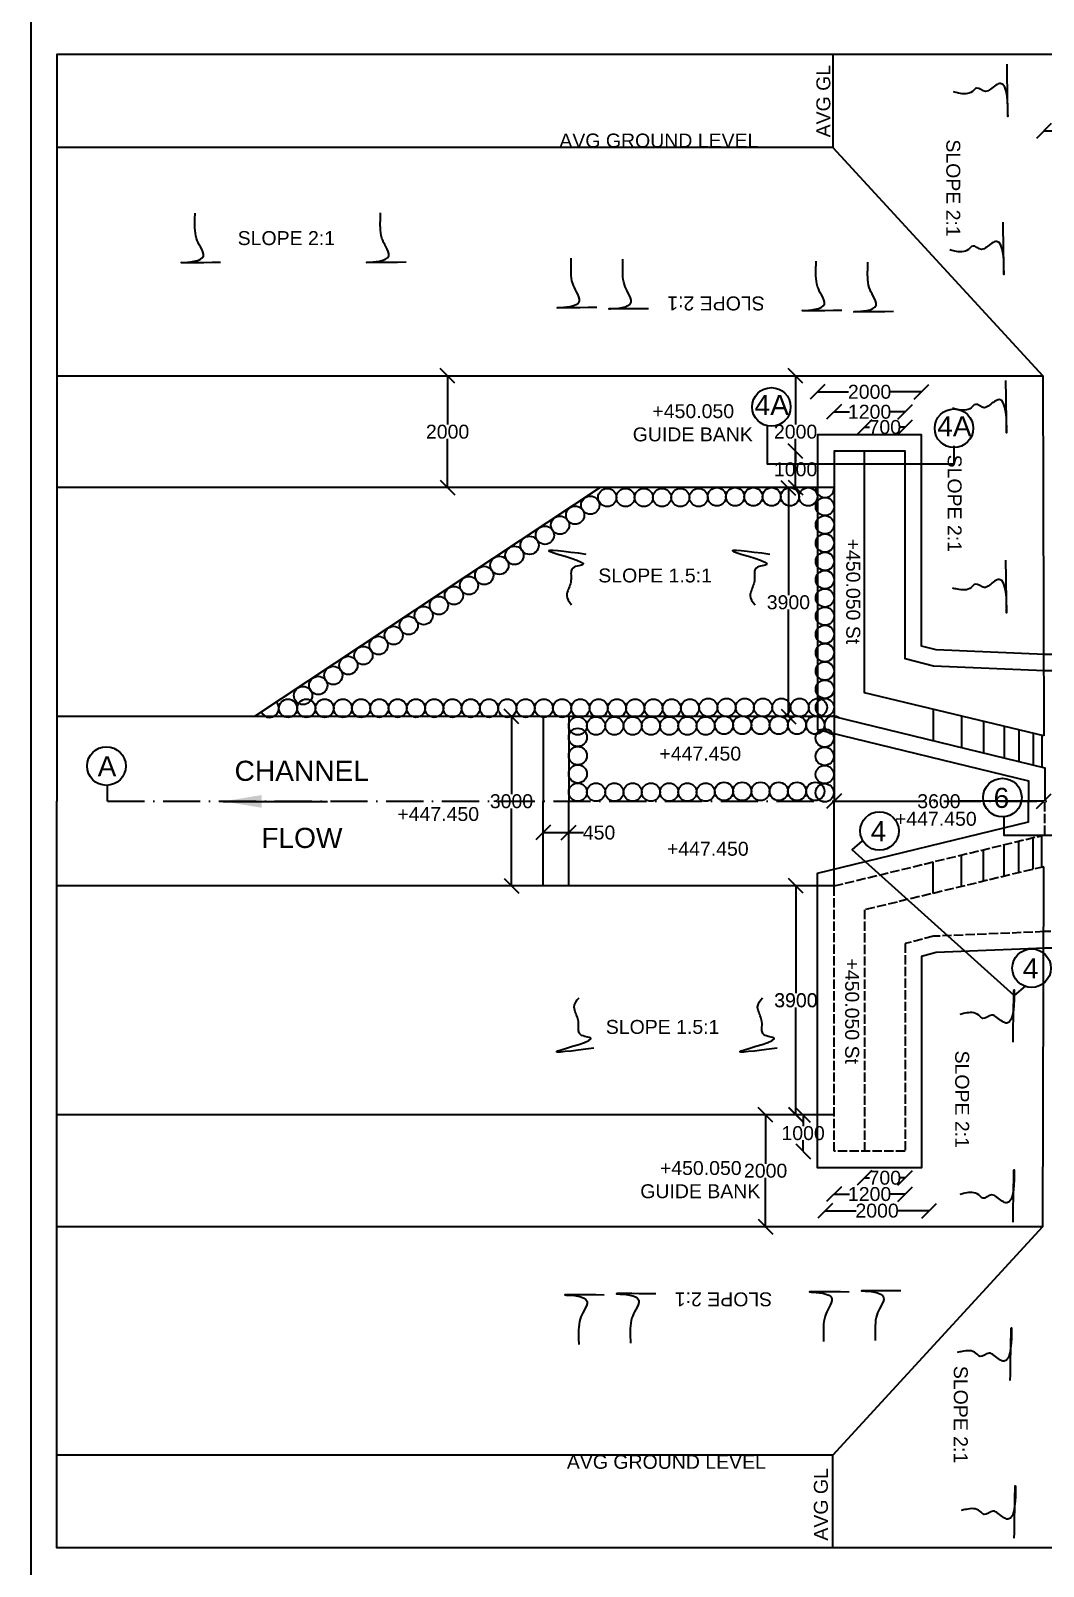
# Model space of a CAD drawing. Header units: millimetres. Extents: x 5124 to 6568637, y 2311 to 91879094.
# Drawn here: x 3782068 to 3788607, y 45939726 to 45949644 of the extents above; entities that cross this region are included whole.
import ezdxf

# ---------------------------------------------------------------- set-up
doc = ezdxf.new("R2010")
doc.units = ezdxf.units.MM
doc.header["$MEASUREMENT"] = 0
doc.linetypes.add('ACAD_ISO02W100', pattern=[15, 12, -3])
doc.linetypes.add('ACAD_ISO10W100', pattern=[18, 12, -3, 0, -3])
for name, color, linetype in [('DIMENSION', 7, 'Continuous'), ('DRAWING', 7, 'Continuous'), ('TEXT', 7, 'Continuous')]:
    doc.layers.add(name, color=color, linetype=linetype)
doc.styles.get("Standard").update_dxf_attribs({"font": 'arial.ttf', "height": 90})
doc.dimstyles.get("Standard").update_dxf_attribs({"dimtxt": 200, "dimasz": 110, "dimexe": 0.18, "dimexo": 0.0625, "dimgap": 0.09, "dimtad": 0, "dimtih": 1, "dimtoh": 1, "dimdec": 0, "dimzin": 0, "dimdsep": 46, "dimtxsty": 'Standard', "dimblk": 'OBLIQUE', "dimcen": 0.09, "dimse1": 1, "dimse2": 1, "dimadec": 0, "dimazin": 0, "dimtfac": 1, "dimtdec": 0, "dimtofl": 0, "dimtmove": 0, "dimatfit": 3, "dimfxl": 1, "dimtolj": 1, "dimtzin": 0, "dimarcsym": 0})

# ---------------------------------------------------------------- blocks, each defined once
blk = doc.blocks.new('_Oblique')
at = {"color": 0, "linetype": 'ByBlock', "lineweight": -2}
blk.add_line((-0.5, -0.5), (0.5, 0.5), dxfattribs=at)
blk = doc.blocks.new('*D262')
at = {"layer": 'Defpoints', "color": 0, "linetype": 'Continuous', "transparency": 16777216}
for p in [(3784208, 45947414.5), (3784760, 45947414.5), (3784208, 45946693)]:
    blk.add_point(p, dxfattribs=at)
at = {"layer": 'DIMENSION', "color": 0, "linetype": 'Continuous', "lineweight": -2, "transparency": 16777216}
for p, q in [((3784760, 45947414.5), (3784760, 45947099.8)), ((3784760, 45946693), (3784760, 45947007.7))]:
    blk.add_line(p, q, dxfattribs=at)
at = {"layer": 'DIMENSION', "color": 0, "linetype": 'Continuous', "lineweight": -2, "transparency": 16777216, "xscale": 95, "yscale": 95, "zscale": 95}
for p, rotation in [((3784760, 45947414.5), 90), ((3784760, 45946693), 270)]:
    blk.add_blockref('_Oblique', p, dxfattribs=dict(at, rotation=rotation))
at = {"layer": 'DIMENSION', "color": 0, "linetype": 'Continuous', "transparency": 16777216, "insert": (3784760, 45947053.8), "char_height": 90, "attachment_point": 5}
blk.add_mtext('\\A1;2000', dxfattribs=at)
blk = doc.blocks.new('*D263')
at = {"layer": 'Defpoints', "color": 0, "linetype": 'Continuous', "transparency": 16777216}
for p in [(3787007.5, 45947414.5), (3787043.5, 45947414.5), (3787043.5, 45946693)]:
    blk.add_point(p, dxfattribs=at)
at = {"layer": 'DIMENSION', "color": 0, "linetype": 'Continuous', "lineweight": -2, "transparency": 16777216}
for p, q in [((3787007.5, 45947414.5), (3787007.5, 45947099.8)), ((3787007.5, 45946693), (3787007.5, 45947007.7))]:
    blk.add_line(p, q, dxfattribs=at)
at = {"layer": 'DIMENSION', "color": 0, "linetype": 'Continuous', "lineweight": -2, "transparency": 16777216, "xscale": 95, "yscale": 95, "zscale": 95}
for p, rotation in [((3787007.5, 45947414.5), 90), ((3787007.5, 45946693), 270)]:
    blk.add_blockref('_Oblique', p, dxfattribs=dict(at, rotation=rotation))
at = {"layer": 'DIMENSION', "color": 0, "linetype": 'Continuous', "transparency": 16777216, "insert": (3787007.5, 45947053.8), "char_height": 90, "attachment_point": 5}
blk.add_mtext('\\A1;2000', dxfattribs=at)
blk = doc.blocks.new('*D264')
at = {"layer": 'Defpoints', "color": 0, "linetype": 'Continuous', "transparency": 16777216}
for p in [(3787821, 45947311.5), (3787149.5, 45947034), (3787821, 45947034)]:
    blk.add_point(p, dxfattribs=at)
at = {"layer": 'DIMENSION', "color": 0, "linetype": 'Continuous', "lineweight": -2, "transparency": 16777216}
for p, q in [((3787149.5, 45947311.5), (3787350.16, 45947311.5)), ((3787821, 45947311.5), (3787620.34, 45947311.5))]:
    blk.add_line(p, q, dxfattribs=at)
at = {"layer": 'DIMENSION', "color": 0, "linetype": 'Continuous', "lineweight": -2, "transparency": 16777216, "xscale": 95, "yscale": 95, "zscale": 95, "rotation": 180}
blk.add_blockref('_Oblique', (3787149.5, 45947311.5), dxfattribs=at)
at = {"layer": 'DIMENSION', "color": 0, "linetype": 'Continuous', "lineweight": -2, "transparency": 16777216, "xscale": 95, "yscale": 95, "zscale": 95}
blk.add_blockref('_Oblique', (3787821, 45947311.5), dxfattribs=at)
at = {"layer": 'DIMENSION', "color": 0, "linetype": 'Continuous', "transparency": 16777216, "insert": (3787485.25, 45947311.5), "char_height": 90, "attachment_point": 5}
blk.add_mtext('\\A1;2000', dxfattribs=at)
blk = doc.blocks.new('*D265')
at = {"layer": 'Defpoints', "color": 0, "linetype": 'Continuous', "transparency": 16777216}
for p in [(3787715, 45947182.5), (3787255.5, 45946928), (3787715, 45946928)]:
    blk.add_point(p, dxfattribs=at)
at = {"layer": 'DIMENSION', "color": 0, "linetype": 'Continuous', "lineweight": -2, "transparency": 16777216}
for p, q in [((3787255.5, 45947182.5), (3787355.2, 45947182.5)), ((3787715, 45947182.5), (3787615.3, 45947182.5))]:
    blk.add_line(p, q, dxfattribs=at)
at = {"layer": 'DIMENSION', "color": 0, "linetype": 'Continuous', "lineweight": -2, "transparency": 16777216, "xscale": 95, "yscale": 95, "zscale": 95, "rotation": 180}
blk.add_blockref('_Oblique', (3787255.5, 45947182.5), dxfattribs=at)
at = {"layer": 'DIMENSION', "color": 0, "linetype": 'Continuous', "lineweight": -2, "transparency": 16777216, "xscale": 95, "yscale": 95, "zscale": 95}
blk.add_blockref('_Oblique', (3787715, 45947182.5), dxfattribs=at)
at = {"layer": 'DIMENSION', "color": 0, "linetype": 'Continuous', "transparency": 16777216, "insert": (3787485.2, 45947182.5), "char_height": 90, "attachment_point": 5}
blk.add_mtext('\\A1;1200', dxfattribs=at)
blk = doc.blocks.new('*D266')
at = {"layer": 'Defpoints', "color": 0, "linetype": 'Continuous', "transparency": 16777216}
for p in [(3787715, 45947084), (3787452, 45946928), (3787715, 45946928)]:
    blk.add_point(p, dxfattribs=at)
at = {"layer": 'DIMENSION', "color": 0, "linetype": 'Continuous', "lineweight": -2, "transparency": 16777216}
for p, q in [((3787452, 45947084), (3787484.5, 45947084)), ((3787715, 45947084), (3787682.5, 45947084))]:
    blk.add_line(p, q, dxfattribs=at)
at = {"layer": 'DIMENSION', "color": 0, "linetype": 'Continuous', "lineweight": -2, "transparency": 16777216, "xscale": 95, "yscale": 95, "zscale": 95, "rotation": 180}
blk.add_blockref('_Oblique', (3787452, 45947084), dxfattribs=at)
at = {"layer": 'DIMENSION', "color": 0, "linetype": 'Continuous', "lineweight": -2, "transparency": 16777216, "xscale": 95, "yscale": 95, "zscale": 95}
blk.add_blockref('_Oblique', (3787715, 45947084), dxfattribs=at)
at = {"layer": 'DIMENSION', "color": 0, "linetype": 'Continuous', "transparency": 16777216, "insert": (3787583.5, 45947084), "char_height": 90, "attachment_point": 5}
blk.add_mtext('\\A1;700', dxfattribs=at)
blk = doc.blocks.new('*D267')
at = {"layer": 'Defpoints', "color": 0, "linetype": 'Continuous', "transparency": 16777216}
for p in [(3787255.5, 45946928), (3787007.5, 45946693.7), (3787255.5, 45946693.7)]:
    blk.add_point(p, dxfattribs=at)
at = {"layer": 'DIMENSION', "color": 0, "linetype": 'Continuous', "lineweight": -2, "transparency": 16777216}
for p, q in [((3787007.5, 45946928), (3787007.5, 45946856.9)), ((3787007.5, 45946693.7), (3787007.5, 45946764.8))]:
    blk.add_line(p, q, dxfattribs=at)
at = {"layer": 'DIMENSION', "color": 0, "linetype": 'Continuous', "lineweight": -2, "transparency": 16777216, "xscale": 95, "yscale": 95, "zscale": 95}
for p, rotation in [((3787007.5, 45946928), 90), ((3787007.5, 45946693.7), 270)]:
    blk.add_blockref('_Oblique', p, dxfattribs=dict(at, rotation=rotation))
at = {"layer": 'DIMENSION', "color": 0, "linetype": 'Continuous', "transparency": 16777216, "insert": (3787007.5, 45946810.8), "char_height": 90, "attachment_point": 5}
blk.add_mtext('\\A1;1000', dxfattribs=at)
blk = doc.blocks.new('*D268')
at = {"layer": 'Defpoints', "color": 0, "linetype": 'Continuous', "transparency": 16777216}
for p in [(3786989.4, 45946690.1), (3786961, 45945213.9), (3786972.5, 45945213.9)]:
    blk.add_point(p, dxfattribs=at)
at = {"layer": 'DIMENSION', "color": 0, "linetype": 'Continuous', "lineweight": -2, "transparency": 16777216}
for p, q in [((3786961, 45946690.1), (3786961, 45945998)), ((3786961, 45945213.9), (3786961, 45945905.9))]:
    blk.add_line(p, q, dxfattribs=at)
at = {"layer": 'DIMENSION', "color": 0, "linetype": 'Continuous', "lineweight": -2, "transparency": 16777216, "xscale": 95, "yscale": 95, "zscale": 95}
for p, rotation in [((3786961, 45946690.1), 90), ((3786961, 45945213.9), 270)]:
    blk.add_blockref('_Oblique', p, dxfattribs=dict(at, rotation=rotation))
at = {"layer": 'DIMENSION', "color": 0, "linetype": 'Continuous', "transparency": 16777216, "insert": (3786961, 45945952), "char_height": 90, "attachment_point": 5}
blk.add_mtext('\\A1;3900', dxfattribs=at)
blk = doc.blocks.new('*D269')
at = {"layer": 'Defpoints', "color": 0, "linetype": 'Continuous', "transparency": 16777216}
for p in [(3785199, 45945213.9), (3785172.5, 45944120.1), (3785199, 45944120.1)]:
    blk.add_point(p, dxfattribs=at)
at = {"layer": 'DIMENSION', "color": 0, "linetype": 'Continuous', "lineweight": -2, "transparency": 16777216}
for p, q in [((3785172.5, 45945213.9), (3785172.5, 45944713)), ((3785172.5, 45944120.1), (3785172.5, 45944620.9))]:
    blk.add_line(p, q, dxfattribs=at)
at = {"layer": 'DIMENSION', "color": 0, "linetype": 'Continuous', "lineweight": -2, "transparency": 16777216, "xscale": 95, "yscale": 95, "zscale": 95}
for p, rotation in [((3785172.5, 45945213.9), 90), ((3785172.5, 45944120.1), 270)]:
    blk.add_blockref('_Oblique', p, dxfattribs=dict(at, rotation=rotation))
at = {"layer": 'DIMENSION', "color": 0, "linetype": 'Continuous', "transparency": 16777216, "insert": (3785172.5, 45944667), "char_height": 90, "attachment_point": 5}
blk.add_mtext('\\A1;3000', dxfattribs=at)
blk = doc.blocks.new('*D270')
at = {"layer": 'Defpoints', "color": 0, "linetype": 'Continuous', "transparency": 16777216}
for p in [(3787009.5, 45944120.1), (3787009.5, 45944120.1), (3787009.5, 45942641)]:
    blk.add_point(p, dxfattribs=at)
at = {"layer": 'DIMENSION', "color": 0, "linetype": 'Continuous', "lineweight": -2, "transparency": 16777216}
for p, q in [((3787009.5, 45944120.1), (3787009.5, 45943426.6)), ((3787009.5, 45942641), (3787009.5, 45943334.5))]:
    blk.add_line(p, q, dxfattribs=at)
at = {"layer": 'DIMENSION', "color": 0, "linetype": 'Continuous', "lineweight": -2, "transparency": 16777216, "xscale": 95, "yscale": 95, "zscale": 95}
for p, rotation in [((3787009.5, 45944120.1), 90), ((3787009.5, 45942641), 270)]:
    blk.add_blockref('_Oblique', p, dxfattribs=dict(at, rotation=rotation))
at = {"layer": 'DIMENSION', "color": 0, "linetype": 'Continuous', "transparency": 16777216, "insert": (3787009.5, 45943380.5), "char_height": 90, "attachment_point": 5}
blk.add_mtext('\\A1;3900', dxfattribs=at)
blk = doc.blocks.new('*D271')
at = {"layer": 'Defpoints', "color": 0, "linetype": 'Continuous', "transparency": 16777216}
for p in [(3787452, 45942406), (3787715, 45942406), (3787715, 45942235)]:
    blk.add_point(p, dxfattribs=at)
at = {"layer": 'DIMENSION', "color": 0, "linetype": 'Continuous', "lineweight": -2, "transparency": 16777216}
for p, q in [((3787452, 45942235), (3787484.5, 45942235)), ((3787715, 45942235), (3787682.5, 45942235))]:
    blk.add_line(p, q, dxfattribs=at)
at = {"layer": 'DIMENSION', "color": 0, "linetype": 'Continuous', "lineweight": -2, "transparency": 16777216, "xscale": 95, "yscale": 95, "zscale": 95, "rotation": 180}
blk.add_blockref('_Oblique', (3787452, 45942235), dxfattribs=at)
at = {"layer": 'DIMENSION', "color": 0, "linetype": 'Continuous', "lineweight": -2, "transparency": 16777216, "xscale": 95, "yscale": 95, "zscale": 95}
blk.add_blockref('_Oblique', (3787715, 45942235), dxfattribs=at)
at = {"layer": 'DIMENSION', "color": 0, "linetype": 'Continuous', "transparency": 16777216, "insert": (3787583.5, 45942235), "char_height": 90, "attachment_point": 5}
blk.add_mtext('\\A1;700', dxfattribs=at)
blk = doc.blocks.new('*D249')
at = {"layer": 'Defpoints', "color": 0, "linetype": 'Continuous', "transparency": 16777216}
for p in [(3787255.5, 45942406), (3787715, 45942406), (3787715, 45942129.5)]:
    blk.add_point(p, dxfattribs=at)
at = {"layer": 'DIMENSION', "color": 0, "linetype": 'Continuous', "lineweight": -2, "transparency": 16777216}
for p, q in [((3787255.5, 45942129.5), (3787355.2, 45942129.5)), ((3787715, 45942129.5), (3787615.3, 45942129.5))]:
    blk.add_line(p, q, dxfattribs=at)
at = {"layer": 'DIMENSION', "color": 0, "linetype": 'Continuous', "lineweight": -2, "transparency": 16777216, "xscale": 95, "yscale": 95, "zscale": 95, "rotation": 180}
blk.add_blockref('_Oblique', (3787255.5, 45942129.5), dxfattribs=at)
at = {"layer": 'DIMENSION', "color": 0, "linetype": 'Continuous', "lineweight": -2, "transparency": 16777216, "xscale": 95, "yscale": 95, "zscale": 95}
blk.add_blockref('_Oblique', (3787715, 45942129.5), dxfattribs=at)
at = {"layer": 'DIMENSION', "color": 0, "linetype": 'Continuous', "transparency": 16777216, "insert": (3787485.2, 45942129.5), "char_height": 90, "attachment_point": 5}
blk.add_mtext('\\A1;1200', dxfattribs=at)
blk = doc.blocks.new('*D272')
at = {"layer": 'Defpoints', "color": 0, "linetype": 'Continuous', "transparency": 16777216}
for p in [(3788610.5, 45948996.5), (3790413, 45948996.5), (3790413, 45948996.5)]:
    blk.add_point(p, dxfattribs=at)
at = {"layer": 'DIMENSION', "color": 0, "linetype": 'Continuous', "lineweight": -2, "transparency": 16777216}
for p, q in [((3788610.5, 45948996.5), (3789375.6, 45948996.5)), ((3790413, 45948996.5), (3789647.9, 45948996.5))]:
    blk.add_line(p, q, dxfattribs=at)
at = {"layer": 'DIMENSION', "color": 0, "linetype": 'Continuous', "lineweight": -2, "transparency": 16777216, "xscale": 95, "yscale": 95, "zscale": 95, "rotation": 180}
blk.add_blockref('_Oblique', (3788610.5, 45948996.5), dxfattribs=at)
at = {"layer": 'DIMENSION', "color": 0, "linetype": 'Continuous', "lineweight": -2, "transparency": 16777216, "xscale": 95, "yscale": 95, "zscale": 95}
blk.add_blockref('_Oblique', (3790413, 45948996.5), dxfattribs=at)
at = {"layer": 'DIMENSION', "color": 0, "linetype": 'Continuous', "transparency": 16777216, "insert": (3789511.8, 45948996.5), "char_height": 90, "attachment_point": 5}
blk.add_mtext('\\A1;4800', dxfattribs=at)
blk = doc.blocks.new('*D275')
at = {"layer": 'Defpoints', "color": 0, "linetype": 'Continuous', "transparency": 16777216}
for p in [(3785378, 45944464.5), (3785542, 45944464.5), (3785542, 45944464.5)]:
    blk.add_point(p, dxfattribs=at)
at = {"layer": 'DIMENSION', "color": 0, "linetype": 'Continuous', "lineweight": -2, "transparency": 16777216}
for p, q in [((3785378, 45944464.5), (3785542, 45944464.5)), ((3785542, 45944464.5), (3785637, 45944464.5))]:
    blk.add_line(p, q, dxfattribs=at)
at = {"layer": 'DIMENSION', "color": 0, "linetype": 'Continuous', "lineweight": -2, "transparency": 16777216, "xscale": 95, "yscale": 95, "zscale": 95, "rotation": 180}
blk.add_blockref('_Oblique', (3785378, 45944464.5), dxfattribs=at)
at = {"layer": 'DIMENSION', "color": 0, "linetype": 'Continuous', "lineweight": -2, "transparency": 16777216, "xscale": 95, "yscale": 95, "zscale": 95}
blk.add_blockref('_Oblique', (3785542, 45944464.5), dxfattribs=at)
at = {"layer": 'DIMENSION', "color": 0, "linetype": 'Continuous', "transparency": 16777216, "insert": (3785738.2, 45944464.5), "char_height": 90, "attachment_point": 5}
blk.add_mtext('\\A1;450', dxfattribs=at)
blk = doc.blocks.new('*D276')
at = {"layer": 'Defpoints', "color": 0, "linetype": 'Continuous', "transparency": 16777216}
for p in [(3787255.5, 45944667), (3788610.5, 45944667), (3788610.5, 45944667)]:
    blk.add_point(p, dxfattribs=at)
at = {"layer": 'DIMENSION', "color": 0, "linetype": 'Continuous', "lineweight": -2, "transparency": 16777216}
for p, q in [((3787255.5, 45944667), (3787798.7, 45944667)), ((3788610.5, 45944667), (3788067.3, 45944667))]:
    blk.add_line(p, q, dxfattribs=at)
at = {"layer": 'DIMENSION', "color": 0, "linetype": 'Continuous', "lineweight": -2, "transparency": 16777216, "xscale": 95, "yscale": 95, "zscale": 95, "rotation": 180}
blk.add_blockref('_Oblique', (3787255.5, 45944667), dxfattribs=at)
at = {"layer": 'DIMENSION', "color": 0, "linetype": 'Continuous', "lineweight": -2, "transparency": 16777216, "xscale": 95, "yscale": 95, "zscale": 95}
blk.add_blockref('_Oblique', (3788610.5, 45944667), dxfattribs=at)
at = {"layer": 'DIMENSION', "color": 0, "linetype": 'Continuous', "transparency": 16777216, "insert": (3787933, 45944667), "char_height": 90, "attachment_point": 5}
blk.add_mtext('\\A1;3600', dxfattribs=at)
blk = doc.blocks.new('*D226')
at = {"layer": 'Defpoints', "color": 0, "linetype": 'Continuous', "transparency": 16777216}
for p in [(3787092, 45942641), (3786814, 45941919.5), (3787092, 45941919.5)]:
    blk.add_point(p, dxfattribs=at)
at = {"layer": 'DIMENSION', "color": 0, "linetype": 'Continuous', "lineweight": -2, "transparency": 16777216}
for p, q in [((3786814, 45942641), (3786814, 45942326.3)), ((3786814, 45941919.5), (3786814, 45942234.2))]:
    blk.add_line(p, q, dxfattribs=at)
at = {"layer": 'DIMENSION', "color": 0, "linetype": 'Continuous', "lineweight": -2, "transparency": 16777216, "xscale": 95, "yscale": 95, "zscale": 95}
for p, rotation in [((3786814, 45942641), 90), ((3786814, 45941919.5), 270)]:
    blk.add_blockref('_Oblique', p, dxfattribs=dict(at, rotation=rotation))
at = {"layer": 'DIMENSION', "color": 0, "linetype": 'Continuous', "transparency": 16777216, "insert": (3786814, 45942280.2), "char_height": 90, "attachment_point": 5}
blk.add_mtext('\\A1;2000', dxfattribs=at)
blk = doc.blocks.new('*D227')
at = {"layer": 'Defpoints', "color": 0, "linetype": 'Continuous', "transparency": 16777216}
for p in [(3787198, 45942300), (3787869.5, 45942300), (3787869.5, 45942022.5)]:
    blk.add_point(p, dxfattribs=at)
at = {"layer": 'DIMENSION', "color": 0, "linetype": 'Continuous', "lineweight": -2, "transparency": 16777216}
for p, q in [((3787198, 45942022.5), (3787398.7, 45942022.5)), ((3787869.5, 45942022.5), (3787668.8, 45942022.5))]:
    blk.add_line(p, q, dxfattribs=at)
at = {"layer": 'DIMENSION', "color": 0, "linetype": 'Continuous', "lineweight": -2, "transparency": 16777216, "xscale": 95, "yscale": 95, "zscale": 95, "rotation": 180}
blk.add_blockref('_Oblique', (3787198, 45942022.5), dxfattribs=at)
at = {"layer": 'DIMENSION', "color": 0, "linetype": 'Continuous', "lineweight": -2, "transparency": 16777216, "xscale": 95, "yscale": 95, "zscale": 95}
blk.add_blockref('_Oblique', (3787869.5, 45942022.5), dxfattribs=at)
at = {"layer": 'DIMENSION', "color": 0, "linetype": 'Continuous', "transparency": 16777216, "insert": (3787533.8, 45942022.5), "char_height": 90, "attachment_point": 5}
blk.add_mtext('\\A1;2000', dxfattribs=at)
blk = doc.blocks.new('*D228')
at = {"layer": 'Defpoints', "color": 0, "linetype": 'Continuous', "transparency": 16777216}
for p in [(3787056, 45942640.3), (3787304, 45942640.3), (3787304, 45942406)]:
    blk.add_point(p, dxfattribs=at)
at = {"layer": 'DIMENSION', "color": 0, "linetype": 'Continuous', "lineweight": -2, "transparency": 16777216}
for p, q in [((3787056, 45942640.3), (3787056, 45942569.2)), ((3787056, 45942406), (3787056, 45942477.1))]:
    blk.add_line(p, q, dxfattribs=at)
at = {"layer": 'DIMENSION', "color": 0, "linetype": 'Continuous', "lineweight": -2, "transparency": 16777216, "xscale": 95, "yscale": 95, "zscale": 95}
for p, rotation in [((3787056, 45942640.3), 90), ((3787056, 45942406), 270)]:
    blk.add_blockref('_Oblique', p, dxfattribs=dict(at, rotation=rotation))
at = {"layer": 'DIMENSION', "color": 0, "linetype": 'Continuous', "transparency": 16777216, "insert": (3787056, 45942523.1), "char_height": 90, "attachment_point": 5}
blk.add_mtext('\\A1;1000', dxfattribs=at)
blk = doc.blocks.new('*D229')
at = {"layer": 'Defpoints', "color": 0, "linetype": 'Continuous', "transparency": 16777216}
for p in [(3787009.5, 45944120.1), (3787021, 45944120.1), (3787037.9, 45942643.9)]:
    blk.add_point(p, dxfattribs=at)
at = {"layer": 'DIMENSION', "color": 0, "linetype": 'Continuous', "lineweight": -2, "transparency": 16777216}
for p, q in [((3787009.5, 45944120.1), (3787009.5, 45943428.1)), ((3787009.5, 45942643.9), (3787009.5, 45943336))]:
    blk.add_line(p, q, dxfattribs=at)
at = {"layer": 'DIMENSION', "color": 0, "linetype": 'Continuous', "lineweight": -2, "transparency": 16777216, "xscale": 95, "yscale": 95, "zscale": 95}
for p, rotation in [((3787009.5, 45944120.1), 90), ((3787009.5, 45942643.9), 270)]:
    blk.add_blockref('_Oblique', p, dxfattribs=dict(at, rotation=rotation))
at = {"layer": 'DIMENSION', "color": 0, "linetype": 'Continuous', "transparency": 16777216, "insert": (3787009.5, 45943382), "char_height": 90, "attachment_point": 5}
blk.add_mtext('\\A1;3900', dxfattribs=at)

msp = doc.modelspace()

# ---------------------------------------------------------------- linework, layer by layer
at = {"layer": 'DIMENSION', "linetype": 'Continuous'}
msp.add_lwpolyline([(3818608.5, 45955152.5), (3782068, 45955152.5), (3782068, 45931298.5), (3818608.5, 45931298.5)], close=True, dxfattribs=at)
for points in [[(3788028.5, 45946963), (3788028.5, 45946844), (3786827, 45946844), (3786827, 45947087)], [(3782563, 45944667), (3782563, 45944770)], [(3788353, 45944569), (3788353, 45944448.5), (3789360, 45944448.5), (3789360, 45944572.5)], [(3788490, 45943472), (3788419, 45943412), (3787372, 45944353.5), (3787439, 45944411)]]:
    msp.add_lwpolyline(points, dxfattribs=at)
at = {"layer": 'DIMENSION', "linetype": 'ACAD_ISO10W100', "ltscale": 20}
msp.add_lwpolyline([(3782563, 45944667), (3811703, 45944667)], dxfattribs=at)
at = {"layer": 'DIMENSION', "linetype": 'Continuous'}
for centre in [(3786850.8, 45947214.1), (3788030.3, 45947076.6), (3782557, 45944894.5), (3788343.1, 45944690.7), (3787549.1, 45944475.2), (3788531.6, 45943589.1)]:
    msp.add_circle(centre, 124.6, dxfattribs=at)
for points in [[(3788371, 45949427.5), (3788378.5, 45949104), (3788330.5, 45949304), (3788267, 45949267.5), (3788234, 45949252), (3788176.5, 45949273.5), (3788149.5, 45949252), (3788060.5, 45949240.5), (3788028, 45949248.5)], [(3783294.4, 45948147), (3783049.4, 45948147), (3783182.9, 45948188.5), (3783163.9, 45948248), (3783138.9, 45948302.5), (3783128.4, 45948371.5), (3783128.4, 45948415.5), (3783129.4, 45948466)], [(3784491.9, 45948148.7), (3784246.9, 45948148.7), (3784380.4, 45948190.2), (3784361.4, 45948249.7), (3784336.4, 45948304.2), (3784325.9, 45948373.2), (3784325.9, 45948417.2), (3784326.9, 45948467.7)], [(3788345.5, 45948407.2), (3788353, 45948083.7), (3788305, 45948283.7), (3788241.5, 45948247.2), (3788208.5, 45948231.7), (3788151, 45948253.2), (3788124, 45948231.7), (3788035, 45948220.2), (3788002.5, 45948228.2)], [(3785723.4, 45947856), (3785478.4, 45947856), (3785611.9, 45947897.5), (3785592.9, 45947957), (3785567.9, 45948011.5), (3785557.4, 45948080.5), (3785557.4, 45948124.5), (3785558.4, 45948175)], [(3786057.4, 45947848.7), (3785812.4, 45947848.7), (3785945.9, 45947890.2), (3785926.9, 45947949.7), (3785901.9, 45948004.2), (3785891.4, 45948073.2), (3785891.4, 45948117.2), (3785892.4, 45948167.7)], [(3787305, 45947837), (3787060, 45947837), (3787193.5, 45947878.5), (3787174.5, 45947938), (3787149.5, 45947992.5), (3787139, 45948061.5), (3787139, 45948105.5), (3787140, 45948156)], [(3787638.9, 45947829.7), (3787393.9, 45947829.7), (3787527.4, 45947871.2), (3787508.4, 45947930.7), (3787483.4, 45947985.2), (3787472.9, 45948054.2), (3787472.9, 45948098.2), (3787473.9, 45948148.7)], [(3788363, 45947384.9), (3788370.5, 45947061.4), (3788322.5, 45947261.4), (3788259, 45947224.9), (3788226, 45947209.4), (3788168.5, 45947230.9), (3788141.5, 45947209.4), (3788052.5, 45947197.9), (3788020, 45947205.9)], [(3785656, 45946262), (3785422.5, 45946279.5), (3785632, 45946194.5), (3785563, 45946167), (3785557, 45946139), (3785557, 45946090), (3785533, 45946016.5), (3785529.5, 45945997), (3785561, 45945935.5)], [(3786840.5, 45946262), (3786607, 45946279.5), (3786816.5, 45946194.5), (3786747.5, 45946167), (3786741.5, 45946139), (3786741.5, 45946090), (3786717.5, 45946016.5), (3786714, 45945997), (3786745.5, 45945935.5)], [(3788363, 45946223.4), (3788370.5, 45945899.9), (3788322.5, 45946099.9), (3788259, 45946063.4), (3788226, 45946047.9), (3788168.5, 45946069.4), (3788141.5, 45946047.9), (3788052.5, 45946036.4), (3788020, 45946044.4)], [(3788411.5, 45943110.5), (3788419, 45943434), (3788371, 45943234), (3788307.5, 45943270.5), (3788274.5, 45943286), (3788217, 45943264.5), (3788190, 45943286), (3788101, 45943297.5), (3788068.5, 45943289.5)], [(3785704.5, 45943072), (3785471, 45943054.5), (3785680.5, 45943139.5), (3785611.5, 45943167), (3785605.5, 45943195), (3785605.5, 45943244), (3785581.5, 45943317.5), (3785578, 45943337), (3785609.5, 45943398.5)], [(3786889, 45943072), (3786655.5, 45943054.5), (3786865, 45943139.5), (3786796, 45943167), (3786790, 45943195), (3786790, 45943244), (3786766, 45943317.5), (3786762.5, 45943337), (3786794, 45943398.5)], [(3788411.5, 45941949), (3788419, 45942272.5), (3788371, 45942072.5), (3788307.5, 45942109), (3788274.5, 45942124.5), (3788217, 45942103), (3788190, 45942124.5), (3788101, 45942136), (3788068.5, 45942128)], [(3785771.9, 45941478), (3785526.9, 45941478), (3785660.4, 45941436.5), (3785641.4, 45941377), (3785616.4, 45941322.5), (3785605.9, 45941253.5), (3785605.9, 45941209.5), (3785606.9, 45941159)], [(3786105.9, 45941485.2), (3785860.9, 45941485.2), (3785994.4, 45941443.7), (3785975.4, 45941384.2), (3785950.4, 45941329.7), (3785939.9, 45941260.7), (3785939.9, 45941216.7), (3785940.9, 45941166.2)], [(3787353.5, 45941497), (3787108.5, 45941497), (3787242, 45941455.5), (3787223, 45941396), (3787198, 45941341.5), (3787187.5, 45941272.5), (3787187.5, 45941228.5), (3787188.5, 45941178)], [(3787687.4, 45941504.2), (3787442.4, 45941504.2), (3787575.9, 45941462.7), (3787556.9, 45941403.2), (3787531.9, 45941348.7), (3787521.4, 45941279.7), (3787521.4, 45941235.7), (3787522.4, 45941185.2)], [(3788394, 45940926.8), (3788401.5, 45941250.3), (3788353.5, 45941050.3), (3788290, 45941086.8), (3788257, 45941102.3), (3788199.5, 45941080.8), (3788172.5, 45941102.3), (3788083.5, 45941113.8), (3788051, 45941105.8)], [(3788419.5, 45939906.5), (3788427, 45940230), (3788379, 45940030), (3788315.5, 45940066.5), (3788282.5, 45940082), (3788225, 45940060.5), (3788198, 45940082), (3788109, 45940093.5), (3788076.5, 45940085.5)]]:
    msp.add_spline(points, degree=3, dxfattribs=at)
at = {"layer": 'DRAWING', "linetype": 'Continuous'}
for points in [[(3811989.5, 45946703), (3811989.5, 45949490), (3807598, 45949490), (3805781, 45949490), (3803903, 45949490), (3803228.5, 45949490), (3800788.5, 45949490), (3798834, 45949490), (3796874.5, 45949490), (3794439.5, 45949490), (3793755, 45949490), (3792646, 45949490), (3790413, 45949490), (3788611.5, 45949490), (3787248, 45949490), (3782237, 45949490), (3782237, 45944667)], [(3787248, 45949490), (3787248, 45948890), (3788603.5, 45947414.5)], [(3787248, 45948890), (3782237, 45948890)], [(3782237, 45947414.5), (3788603.5, 45947414.5), (3788610.5, 45945089.5)], [(3789286.5, 45945105), (3789286.5, 45945615), (3788617, 45945615), (3787914.5, 45945644.5), (3787821, 45945668.5), (3787821, 45947034), (3787149.5, 45947034), (3787149.5, 45945130.5), (3788512, 45944800), (3788512, 45944667)], [(3789180.5, 45944667), (3789180.5, 45945509), (3788614.8, 45945509), (3787898.9, 45945539.1), (3787715, 45945586.3), (3787715, 45946928), (3787255.5, 45946928), (3787255.5, 45945213.9), (3788618, 45944883.4), (3788618, 45944667)], [(3788610.5, 45945089.5), (3787452, 45945368.5), (3787452, 45946928)], [(3787255.5, 45946693), (3782237, 45946693)], [(3785745.5, 45946693), (3783514, 45945213.9)], [(3787255.5, 45945213.9), (3782237, 45945213.9)], [(3785378, 45945213.9), (3785378, 45944667)], [(3785542, 45945213.9), (3785542, 45944667)], [(3787255.5, 45945213.9), (3787255.5, 45944667)], [(3787895.7, 45945261.6), (3787895.7, 45945058.6)], [(3788079.5, 45945217.4), (3788079.5, 45945014)], [(3788220.1, 45945183.5), (3788220.1, 45944979.9)], [(3788355.4, 45945150.9), (3788355.4, 45944947.1)], [(3788450, 45945128.1), (3788450, 45944924.1)], [(3788541, 45945106.2), (3788541, 45944902)], [(3788597.3, 45945092.7), (3788597.3, 45944888.4)], [(3811989.5, 45942631), (3811989.5, 45939844), (3807598, 45939844), (3805781, 45939844), (3803903, 45939844), (3803228.5, 45939844), (3800788.5, 45939844), (3798834, 45939844), (3796874.5, 45939844), (3794439.5, 45939844), (3793755, 45939844), (3792646, 45939844), (3790413, 45939844), (3788611.5, 45939844), (3787248, 45939844), (3782237, 45939844), (3782237, 45944667)], [(3785378, 45944120.1), (3785378, 45944667)], [(3785542, 45944120.1), (3785542, 45944667)], [(3789286.5, 45944229), (3789286.5, 45943719), (3788617, 45943719), (3787914.5, 45943689.5), (3787821, 45943665.5), (3787821, 45942300), (3787149.5, 45942300), (3787149.5, 45944203.5), (3788512, 45944534), (3788512, 45944667)], [(3787255.5, 45944120.1), (3787255.5, 45944667)], [(3788541, 45944227.7), (3788541, 45944431.9)], [(3788597.3, 45944241.3), (3788597.3, 45944445.6)], [(3788079.5, 45944116.6), (3788079.5, 45944320)], [(3788220.1, 45944150.5), (3788220.1, 45944354.1)], [(3788355.4, 45944183), (3788355.4, 45944386.9)], [(3788450, 45944205.8), (3788450, 45944409.9)], [(3782237, 45941919.5), (3788603.5, 45941919.5), (3788610.5, 45944244.5)], [(3787895.7, 45944072.3), (3787895.7, 45944275.4)], [(3787255.5, 45944120.1), (3782237, 45944120.1)], [(3787255.5, 45942641), (3782237, 45942641)], [(3787248, 45939844), (3787248, 45940444), (3788603.5, 45941919.5)], [(3787248, 45940444), (3782237, 45940444)]]:
    msp.add_lwpolyline(points, dxfattribs=at)
at = {"layer": 'DRAWING', "linetype": 'ACAD_ISO10W100', "ltscale": 20}
msp.add_lwpolyline([(3782563, 45944667), (3811703, 45944667)], dxfattribs=at)
at = {"layer": 'DRAWING', "linetype": 'ACAD_ISO02W100', "ltscale": 5}
for points in [[(3789180.5, 45944667), (3789180.5, 45943825), (3788614.8, 45943825), (3787898.9, 45943794.9), (3787715, 45943747.7), (3787715, 45942406), (3787255.5, 45942406), (3787255.5, 45944120.1), (3788618, 45944450.6), (3788618, 45944667)], [(3788610.5, 45944244.5), (3787452, 45943965.5), (3787452, 45942406)]]:
    msp.add_lwpolyline(points, dxfattribs=at)
at = {"layer": 'DRAWING', "linetype": 'Continuous'}
for centre in [(3786499, 45946634), (3786617, 45946634), (3786735, 45946634), (3786853, 45946634), (3786971, 45946634), (3787089, 45946634), (3785681.4, 45946579.8), (3785791.2, 45946629.2), (3785909.2, 45946629.2), (3786027.2, 45946629.2), (3786145.2, 45946629.2), (3786263.2, 45946629.2), (3786381.2, 45946629.2), (3787196.7, 45946570.9), (3785486.6, 45946450.7), (3785583.8, 45946515.1), (3787196.7, 45946452.9), (3785388.5, 45946385.7), (3785191.9, 45946255.3), (3785289.4, 45946320), (3787196.7, 45946334.9), (3785094.7, 45946190.9), (3787196.7, 45946216.9), (3784898.5, 45946060.9), (3784996.6, 45946125.8), (3787196.7, 45946098.9), (3784801, 45945996.2), (3787196.7, 45945980.9), (3784605.6, 45945866.7), (3784703.8, 45945931.8), (3787196.7, 45945862.9), (3784509.2, 45945802.8), (3787196.7, 45945744.9), (3784314.5, 45945673.7), (3784411.7, 45945738.2), (3784119.6, 45945544.6), (3784216.4, 45945608.7), (3787196.6, 45945626.9), (3784022, 45945479.9), (3787196.6, 45945508.9), (3783826.7, 45945350.4), (3783924.8, 45945415.4), (3787196.6, 45945390.9), (3783729.7, 45945267.9), (3783847.7, 45945267.9), (3783965.7, 45945267.9), (3784083.7, 45945267.9), (3784201.7, 45945267.9), (3784319.7, 45945268), (3784437.7, 45945268), (3784555.7, 45945268), (3784673.7, 45945268), (3784791.7, 45945268), (3784909.7, 45945268), (3785027.7, 45945268.1), (3785145.7, 45945268.1), (3785263.7, 45945268.1), (3785381.7, 45945268.1), (3785499.7, 45945268.1), (3785617.7, 45945268.1), (3785735.7, 45945268.1), (3785853.7, 45945268.1), (3785971.7, 45945268.1), (3786089.7, 45945268.1), (3786207.7, 45945268.1), (3786325.7, 45945268.1), (3786443.5, 45945272.9), (3786561.5, 45945272.9), (3786679.5, 45945272.9), (3786797.5, 45945272.9), (3786915.5, 45945272.9), (3787033.5, 45945272.9), (3787151.5, 45945272.9), (3787196.5, 45945272.9), (3785601, 45945154.4), (3785719, 45945154.4), (3785837, 45945154.4), (3785955, 45945154.4), (3786073, 45945154.4), (3786191, 45945154.4), (3786309, 45945154.4), (3786427, 45945154.4), (3786544.8, 45945159.2), (3786662.8, 45945159.2), (3786780.8, 45945159.2), (3786898.8, 45945159.2), (3787016.8, 45945159.2), (3787134.8, 45945159.2), (3785601, 45945080), (3787195.5, 45945076), (3785601, 45944962), (3787195.5, 45944958), (3785601, 45944844), (3787195.5, 45944840), (3785601, 45944726), (3785719, 45944726), (3785837, 45944726), (3785955, 45944726), (3786073, 45944726), (3786191, 45944726), (3786309, 45944726), (3786427, 45944726), (3786544.8, 45944730.8), (3786662.8, 45944730.8), (3786780.8, 45944730.8), (3786898.8, 45944730.8), (3787016.8, 45944730.8), (3787134.8, 45944730.8), (3787195.5, 45944722)]:
    msp.add_circle(centre, 59, dxfattribs=at)
for centre, start, end in [((3787196.7, 45946688.9), 175.9777, 4.69616), ((3783611.7, 45945267.9), 204.79345, 42.28295), ((3787252.8, 45945159.2), 52.00879, 272.61595)]:
    msp.add_arc(centre, 59, start, end, dxfattribs=at)

# ---------------------------------------------------------------- texts
at = {"layer": 'TEXT', "linetype": 'Continuous', "char_height": 90}
for s, insert, width, attachment_point, rotation in [('AVG GL ', (3787141.8, 45948955.4), 1282.019, 1, 90), ('SLOPE 2:1', (3788070.8, 45948942.4), 606.835, 1, 270), ('SLOPE 2:1', (3786807.8, 45947837.7), 606.835, 1, 180), ('SLOPE 2:1', (3788079.6, 45946906.1), 606.835, 1, 270), ('+450.050 St', (3787424.6, 45946363.6), 740.608, 1, 270), ('+450.050 St', (3787417.6, 45942970.4), 740.608, 3, 270), ('SLOPE 2:1', (3788128.1, 45942427.9), 606.835, 3, 270), ('SLOPE 2:1', (3786856.3, 45941496.3), 606.835, 7, 180), ('SLOPE 2:1', (3788119.3, 45940391.5), 606.835, 3, 270), ('AVG GL ', (3787125.8, 45940359.6), 1282.019, 3, 90)]:
    msp.add_mtext(s, dxfattribs=dict(at, insert=insert, width=width, attachment_point=attachment_point, rotation=rotation))
at = {"layer": 'TEXT', "linetype": 'Continuous'}
for s, insert, char_height, width, attachment_point in [('AVG GROUND LEVEL', (3785481.8, 45948979.9), 90, 1282.019, 1), ('SLOPE 2:1', (3783404.4, 45948349.7), 90, 606.835, 1), ('4A', (3786742.4, 45947291.5), 130, 85.006, 1), ('\\pi130.63;+450.050\\P\\pi3.7958;GUIDE BANK', (3785952, 45947232), 90, 776.152, 1), ('4A', (3787921.9, 45947154), 130, 85.006, 1), ('SLOPE 1.5:1', (3785733.3, 45946170.6), 90, 905.622, 1), ('+447.450', (3786128, 45945020), 90, 905.622, 1), ('A', (3782500.1, 45944957.9), 130, 85.006, 1), ('\\pi-38.104;CHANNEL \\P\\pi388.08;\\P\\pi134.24;FLOW', (3783422.5, 45944928.9), 130, 776.152, 1), ('6', (3788286.2, 45944754.1), 130, 85.006, 1), ('+447.450', (3784435.6, 45944629.9), 90, 905.622, 1), ('4', (3787492.2, 45944538.6), 130, 85.006, 1), ('+447.450', (3787649.1, 45944598.9), 90, 905.622, 1), ('+447.450', (3786176.5, 45944314), 90, 905.622, 7), ('4', (3788474.7, 45943652.5), 130, 85.006, 1), ('SLOPE 1.5:1', (3785781.8, 45943163.4), 90, 905.622, 7), ('\\pi130.63;+450.050\\P\\pi3.7958;GUIDE BANK', (3786000.5, 45942102), 90, 776.152, 7), ('AVG GROUND LEVEL', (3785530.3, 45940354.1), 90, 1282.019, 7)]:
    msp.add_mtext(s, dxfattribs=dict(at, insert=insert, char_height=char_height, width=width, attachment_point=attachment_point))

# ---------------------------------------------------------------- dimensions: what is measured, and where the dimension line sits
at = {"layer": 'DIMENSION', "linetype": 'Continuous'}
for base, p1, p2, text, picture, middle in [((3790413, 45948996.5), (3788610.5, 45948996.5), (3790413, 45948996.5), '4800', '*D272', (3789511.8, 45948996.5)), ((3787821, 45947311.5), (3787149.5, 45947034), (3787821, 45947034), '2000', '*D264', (3787485.2, 45947311.5)), ((3787715, 45947182.5), (3787255.5, 45946928), (3787715, 45946928), '1200', '*D265', (3787485.2, 45947182.5)), ((3787715, 45947084), (3787452, 45946928), (3787715, 45946928), '700', '*D266', (3787583.5, 45947084)), ((3788610.5, 45944667), (3787255.5, 45944667), (3788610.5, 45944667), '3600', '*D276', (3787933, 45944667)), ((3785542, 45944464.5), (3785378, 45944464.5), (3785542, 45944464.5), '450', '*D275', (3785738.2, 45944464.5)), ((3787715, 45942129.5), (3787255.5, 45942406), (3787715, 45942406), '1200', '*D249', (3787485.2, 45942129.5)), ((3787715, 45942235), (3787452, 45942406), (3787715, 45942406), '700', '*D271', (3787583.5, 45942235)), ((3787869.5, 45942022.5), (3787198, 45942300), (3787869.5, 45942300), '2000', '*D227', (3787533.8, 45942022.5))]:
    dim = msp.add_linear_dim(base=base, p1=p1, p2=p2, text=text, dimstyle='Standard', override={"dimasz": 95, "dimarcsym": 1}, dxfattribs=at)
    dim.commit()
    dim.dimension.update_dxf_attribs({"geometry": picture, "text_midpoint": middle})
for base, p1, p2, angle, text, picture, middle in [((3784760, 45947414.5), (3784208, 45946693), (3784208, 45947414.5), 90, '2000', '*D262', (3784760, 45947053.8)), ((3787007.5, 45947414.5), (3787043.5, 45946693), (3787043.5, 45947414.5), 90, '2000', '*D263', (3787007.5, 45947053.8)), ((3787007.5, 45946693.7), (3787255.5, 45946928), (3787255.5, 45946693.7), 90, '1000', '*D267', (3787007.5, 45946810.8)), ((3786961, 45945213.9), (3786989.4, 45946690.1), (3786972.5, 45945213.9), 90, '3900', '*D268', (3786961, 45945952)), ((3785172.5, 45944120.1), (3785199, 45945213.9), (3785199, 45944120.1), 90, '3000', '*D269', (3785172.5, 45944667)), ((3787009.5, 45944120.1), (3787009.5, 45942641), (3787009.5, 45944120.1), 90, '3900', '*D270', (3787009.5, 45943380.5)), ((3787009.5, 45944120.1), (3787037.9, 45942643.9), (3787021, 45944120.1), 270, '3900', '*D229', (3787009.5, 45943382)), ((3787056, 45942640.3), (3787304, 45942406), (3787304, 45942640.3), 270, '1000', '*D228', (3787056, 45942523.1))]:
    dim = msp.add_linear_dim(base=base, p1=p1, p2=p2, angle=angle, text=text, dimstyle='Standard', override={"dimasz": 95, "dimarcsym": 1}, dxfattribs=at)
    dim.commit()
    dim.dimension.update_dxf_attribs({"geometry": picture, "text_midpoint": middle})
dim = msp.add_linear_dim(base=(3786814, 45941919.5), p1=(3787092, 45942641), p2=(3787092, 45941919.5), angle=270, text='2000', dimstyle='Standard', override={"dimasz": 95, "dimarcsym": 1}, dxfattribs=at)
dim.commit()
dim.dimension.update_dxf_attribs({"geometry": '*D226', "text_midpoint": (3786814, 45942280.2), "dimtype": 160})

# ---------------------------------------------------------------- leaders
msp.add_leader([(3783310.3, 45944666.4), (3783985.6, 45944666.4)], dimstyle='Standard', override={"dimasz": 250, "dimgap": 0.09, "dimtad": 0, "dimarcsym": 1}, dxfattribs=at)

doc.saveas('drawing.dxf')
